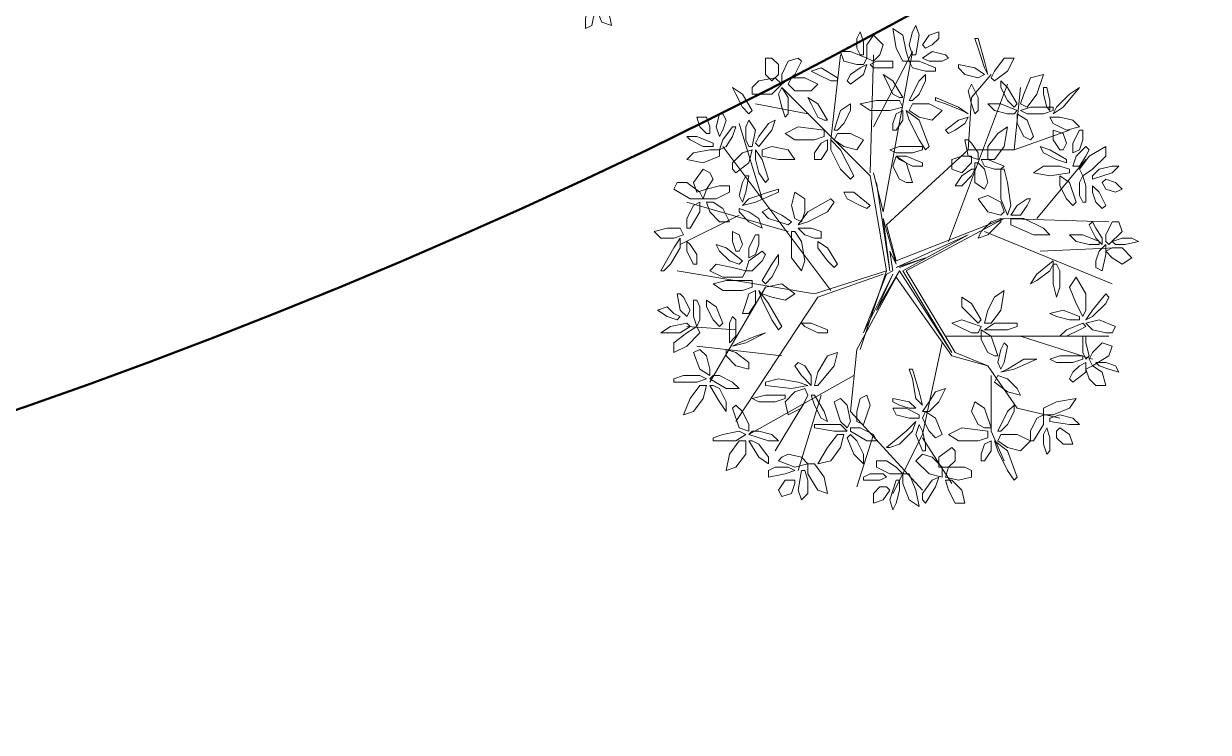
# Model space of a CAD drawing. Header units: millimetres. Extents: x 2424 to 2568, y 1542 to 1762.
# Drawn here: x 2518.33 to 2528.55, y 1622.79 to 1628.91 of the extents above; entities that cross this region are included whole.
import ezdxf

# ---------------------------------------------------------------- set-up
doc = ezdxf.new("R2010")
doc.units = ezdxf.units.MM
doc.layers.add('PDF_0', color=7, linetype='Continuous')

msp = doc.modelspace()

# ---------------------------------------------------------------- linework, layer by layer
at = {"layer": 'PDF_0', "lineweight": 9}
for points in [[(2523.259, 1629.177), (2523.316, 1629.148), (2523.372, 1629.035), (2523.4, 1628.894), (2523.316, 1628.922), (2523.259, 1629.064)], [(2523.259, 1629.035), (2523.231, 1628.894), (2523.174, 1628.866), (2523.174, 1628.951), (2523.203, 1629.092), (2523.231, 1629.092)], [(2525.97, 1628.584), (2525.914, 1628.584), (2525.857, 1628.697), (2525.829, 1628.866), (2525.914, 1628.809), (2525.942, 1628.668)], [(2525.97, 1628.725), (2525.998, 1628.838), (2526.027, 1628.894), (2526.055, 1628.809), (2526.027, 1628.64), (2525.998, 1628.64)], [(2525.547, 1628.64), (2525.575, 1628.64), (2525.575, 1628.753), (2525.547, 1628.838), (2525.518, 1628.781), (2525.518, 1628.697)], [(2525.66, 1628.584), (2525.603, 1628.612), (2525.603, 1628.725), (2525.66, 1628.809), (2525.744, 1628.725), (2525.716, 1628.64)], [(2526.111, 1628.697), (2526.083, 1628.725), (2526.14, 1628.809), (2526.224, 1628.838), (2526.224, 1628.781), (2526.168, 1628.725)], [(2526.563, 1628.697), (2526.62, 1628.527), (2526.648, 1628.471), (2526.62, 1628.584), (2526.563, 1628.781), (2526.535, 1628.781)], [(2525.518, 1628.555), (2525.405, 1628.584), (2525.377, 1628.668), (2525.462, 1628.668), (2525.603, 1628.612), (2525.575, 1628.555)], [(2526.253, 1628.584), (2526.14, 1628.584), (2526.083, 1628.612), (2526.168, 1628.668), (2526.281, 1628.64), (2526.309, 1628.612)], [(2524.841, 1628.555), (2524.841, 1628.471), (2524.784, 1628.414), (2524.728, 1628.471), (2524.728, 1628.612), (2524.784, 1628.612)], [(2525.01, 1628.612), (2525.038, 1628.584), (2524.982, 1628.471), (2524.869, 1628.386), (2524.869, 1628.471), (2524.925, 1628.584)], [(2525.462, 1628.471), (2525.547, 1628.527), (2525.603, 1628.555), (2525.575, 1628.471), (2525.462, 1628.386), (2525.434, 1628.414)], [(2525.773, 1628.527), (2525.66, 1628.527), (2525.631, 1628.555), (2525.688, 1628.584), (2525.829, 1628.584), (2525.829, 1628.527)], [(2526.111, 1628.499), (2525.998, 1628.527), (2525.97, 1628.584), (2526.055, 1628.584), (2526.196, 1628.527), (2526.196, 1628.499)], [(2526.45, 1628.471), (2526.563, 1628.442), (2526.62, 1628.471), (2526.535, 1628.527), (2526.394, 1628.555), (2526.394, 1628.527)], [(2526.676, 1628.442), (2526.704, 1628.414), (2526.817, 1628.499), (2526.874, 1628.612), (2526.789, 1628.612), (2526.704, 1628.499)], [(2524.671, 1628.414), (2524.812, 1628.442), (2524.869, 1628.386), (2524.784, 1628.301), (2524.615, 1628.301), (2524.615, 1628.358)], [(2524.925, 1628.386), (2524.954, 1628.442), (2525.067, 1628.442), (2525.179, 1628.386), (2525.123, 1628.329), (2524.982, 1628.329)], [(2525.292, 1628.414), (2525.179, 1628.471), (2525.123, 1628.499), (2525.208, 1628.527), (2525.349, 1628.442), (2525.349, 1628.414)], [(2525.829, 1628.301), (2525.773, 1628.414), (2525.744, 1628.471), (2525.829, 1628.414), (2525.914, 1628.273), (2525.885, 1628.273)], [(2526.055, 1628.301), (2526.111, 1628.414), (2526.111, 1628.471), (2526.055, 1628.414), (2525.97, 1628.245), (2525.998, 1628.245)], [(2526.93, 1628.216), (2526.987, 1628.188), (2527.072, 1628.301), (2527.128, 1628.471), (2527.015, 1628.442), (2526.959, 1628.301)], [(2524.53, 1628.188), (2524.473, 1628.301), (2524.445, 1628.358), (2524.53, 1628.301), (2524.615, 1628.16), (2524.586, 1628.132)], [(2524.869, 1628.188), (2524.841, 1628.301), (2524.869, 1628.358), (2524.925, 1628.273), (2524.925, 1628.132), (2524.897, 1628.103)], [(2526.535, 1628.132), (2526.563, 1628.16), (2526.563, 1628.273), (2526.507, 1628.386), (2526.479, 1628.329), (2526.507, 1628.216)], [(2526.817, 1628.245), (2526.761, 1628.358), (2526.761, 1628.414), (2526.817, 1628.358), (2526.902, 1628.216), (2526.874, 1628.188)], [(2527.128, 1628.301), (2527.156, 1628.188), (2527.184, 1628.16), (2527.184, 1628.245), (2527.156, 1628.358), (2527.128, 1628.358)], [(2527.354, 1628.301), (2527.439, 1628.358), (2527.297, 1628.188), (2527.213, 1628.132), (2527.241, 1628.188)], [(2525.179, 1628.103), (2525.123, 1628.216), (2525.095, 1628.273), (2525.179, 1628.216), (2525.264, 1628.075), (2525.236, 1628.075)], [(2525.801, 1628.16), (2525.631, 1628.16), (2525.547, 1628.216), (2525.688, 1628.245), (2525.885, 1628.245), (2525.914, 1628.188)], [(2526.281, 1628.216), (2526.422, 1628.16), (2526.479, 1628.132), (2526.394, 1628.188), (2526.196, 1628.273), (2526.196, 1628.245)], [(2524.389, 1628.075), (2524.361, 1627.991), (2524.332, 1627.934), (2524.304, 1628.019), (2524.332, 1628.132), (2524.361, 1628.132)], [(2525.405, 1628.047), (2525.462, 1628.16), (2525.462, 1628.216), (2525.377, 1628.16), (2525.321, 1627.991), (2525.349, 1627.991)], [(2525.829, 1627.991), (2525.857, 1627.991), (2525.914, 1628.075), (2525.914, 1628.16), (2525.857, 1628.132), (2525.829, 1628.047)], [(2526.055, 1627.906), (2525.97, 1628.075), (2525.942, 1628.16), (2526.055, 1628.075), (2526.14, 1627.849), (2526.111, 1627.821)], [(2525.97, 1628.16), (2525.998, 1628.216), (2526.14, 1628.216), (2526.253, 1628.16), (2526.168, 1628.075), (2526.055, 1628.103)], [(2526.817, 1628.132), (2526.704, 1628.16), (2526.648, 1628.216), (2526.761, 1628.216), (2526.902, 1628.16), (2526.874, 1628.132)], [(2526.959, 1627.934), (2526.902, 1628.047), (2526.902, 1628.132), (2526.987, 1628.075), (2527.043, 1627.934), (2527.015, 1627.906)], [(2527.128, 1628.132), (2526.987, 1628.132), (2526.93, 1628.16), (2527.015, 1628.188), (2527.213, 1628.188), (2527.213, 1628.16)], [(2524.248, 1627.962), (2524.219, 1627.962), (2524.163, 1628.019), (2524.135, 1628.103), (2524.219, 1628.103), (2524.248, 1628.019)], [(2524.558, 1627.906), (2524.558, 1628.019), (2524.586, 1628.075), (2524.643, 1627.991), (2524.615, 1627.849), (2524.586, 1627.849)], [(2524.671, 1627.934), (2524.756, 1628.047), (2524.812, 1628.075), (2524.784, 1627.991), (2524.671, 1627.849), (2524.643, 1627.878)], [(2526.366, 1627.991), (2526.45, 1628.047), (2526.479, 1628.103), (2526.394, 1628.075), (2526.281, 1627.991), (2526.309, 1627.962)], [(2527.184, 1628.103), (2527.213, 1628.047), (2527.326, 1627.991), (2527.439, 1628.019), (2527.382, 1628.075), (2527.269, 1628.103)], [(2524.191, 1627.849), (2524.078, 1627.906), (2524.05, 1627.934), (2524.135, 1627.934), (2524.276, 1627.878), (2524.276, 1627.849)], [(2524.445, 1627.934), (2524.389, 1627.849), (2524.332, 1627.821), (2524.361, 1627.906), (2524.445, 1628.019), (2524.473, 1628.019)], [(2525.151, 1627.906), (2524.982, 1627.906), (2524.897, 1627.962), (2525.01, 1628.019), (2525.236, 1627.991), (2525.236, 1627.934)], [(2525.321, 1627.906), (2525.349, 1627.962), (2525.462, 1627.962), (2525.575, 1627.906), (2525.518, 1627.821), (2525.405, 1627.849)], [(2526.648, 1627.736), (2526.704, 1627.736), (2526.789, 1627.849), (2526.817, 1628.019), (2526.733, 1627.962), (2526.648, 1627.849)], [(2527.297, 1627.821), (2527.269, 1627.821), (2527.213, 1627.906), (2527.213, 1627.991), (2527.297, 1627.962), (2527.326, 1627.878)], [(2527.467, 1627.906), (2527.439, 1627.821), (2527.382, 1627.793), (2527.382, 1627.878), (2527.439, 1627.991), (2527.467, 1627.991)], [(2524.332, 1627.821), (2524.332, 1627.765), (2524.191, 1627.708), (2524.05, 1627.736), (2524.106, 1627.793), (2524.248, 1627.821)], [(2524.445, 1627.708), (2524.53, 1627.793), (2524.615, 1627.821), (2524.586, 1627.708), (2524.473, 1627.623), (2524.445, 1627.652)], [(2524.671, 1627.623), (2524.643, 1627.736), (2524.643, 1627.821), (2524.699, 1627.736), (2524.756, 1627.567), (2524.728, 1627.539)], [(2524.699, 1627.821), (2524.699, 1627.765), (2524.841, 1627.736), (2524.982, 1627.736), (2524.925, 1627.821), (2524.784, 1627.849)], [(2525.151, 1627.736), (2525.208, 1627.736), (2525.264, 1627.821), (2525.264, 1627.906), (2525.208, 1627.878), (2525.151, 1627.793)], [(2525.377, 1627.652), (2525.292, 1627.821), (2525.292, 1627.906), (2525.377, 1627.821), (2525.49, 1627.595), (2525.462, 1627.567)], [(2525.998, 1627.793), (2525.857, 1627.793), (2525.801, 1627.821), (2525.885, 1627.849), (2526.083, 1627.849), (2526.083, 1627.821)], [(2526.507, 1627.878), (2526.563, 1627.793), (2526.563, 1627.736), (2526.479, 1627.765), (2526.45, 1627.906), (2526.479, 1627.906)], [(2527.241, 1627.736), (2527.128, 1627.793), (2527.1, 1627.849), (2527.184, 1627.821), (2527.326, 1627.736), (2527.326, 1627.708)], [(2527.495, 1627.765), (2527.439, 1627.68), (2527.382, 1627.68), (2527.41, 1627.765), (2527.495, 1627.849), (2527.523, 1627.821)], [(2527.467, 1627.595), (2527.439, 1627.652), (2527.523, 1627.765), (2527.665, 1627.849), (2527.665, 1627.765), (2527.552, 1627.652)], [(2525.885, 1627.567), (2525.829, 1627.68), (2525.857, 1627.765), (2525.942, 1627.708), (2525.998, 1627.539), (2525.942, 1627.539)], [(2525.998, 1627.68), (2525.885, 1627.736), (2525.857, 1627.765), (2525.942, 1627.765), (2526.083, 1627.708), (2526.083, 1627.68)], [(2526.507, 1627.765), (2526.507, 1627.708), (2526.422, 1627.623), (2526.337, 1627.652), (2526.337, 1627.736), (2526.422, 1627.765)], [(2526.704, 1627.652), (2526.62, 1627.68), (2526.591, 1627.736), (2526.648, 1627.736), (2526.789, 1627.68), (2526.761, 1627.652)], [(2524.276, 1627.567), (2524.219, 1627.482), (2524.135, 1627.454), (2524.106, 1627.539), (2524.191, 1627.652), (2524.248, 1627.623)], [(2526.535, 1627.652), (2526.507, 1627.652), (2526.422, 1627.595), (2526.366, 1627.51), (2526.422, 1627.51), (2526.507, 1627.595)], [(2526.62, 1627.652), (2526.648, 1627.539), (2526.62, 1627.482), (2526.535, 1627.539), (2526.535, 1627.708), (2526.563, 1627.708)], [(2526.817, 1627.539), (2526.846, 1627.341), (2526.817, 1627.256), (2526.761, 1627.398), (2526.761, 1627.652), (2526.789, 1627.652)], [(2527.354, 1627.652), (2527.354, 1627.623), (2527.184, 1627.595), (2527.043, 1627.623), (2527.128, 1627.68), (2527.269, 1627.68)], [(2527.608, 1627.652), (2527.721, 1627.68), (2527.778, 1627.68), (2527.721, 1627.623), (2527.552, 1627.567), (2527.552, 1627.595)], [(2524.05, 1627.539), (2524.163, 1627.454), (2524.191, 1627.398), (2524.078, 1627.398), (2523.937, 1627.482), (2523.965, 1627.539)], [(2524.417, 1627.51), (2524.417, 1627.454), (2524.304, 1627.398), (2524.191, 1627.398), (2524.219, 1627.482), (2524.332, 1627.51)], [(2524.53, 1627.539), (2524.502, 1627.426), (2524.53, 1627.369), (2524.558, 1627.454), (2524.586, 1627.595), (2524.558, 1627.595)], [(2527.326, 1627.398), (2527.269, 1627.51), (2527.269, 1627.595), (2527.354, 1627.539), (2527.41, 1627.369), (2527.382, 1627.341)], [(2527.439, 1627.426), (2527.439, 1627.539), (2527.467, 1627.595), (2527.495, 1627.51), (2527.495, 1627.369), (2527.467, 1627.369)], [(2527.58, 1627.369), (2527.552, 1627.454), (2527.552, 1627.51), (2527.608, 1627.454), (2527.665, 1627.341), (2527.636, 1627.313)], [(2527.636, 1627.539), (2527.665, 1627.567), (2527.749, 1627.539), (2527.806, 1627.482), (2527.749, 1627.454), (2527.665, 1627.482)], [(2524.756, 1627.454), (2524.586, 1627.398), (2524.53, 1627.341), (2524.643, 1627.369), (2524.841, 1627.454), (2524.841, 1627.482)], [(2525.038, 1627.2), (2524.982, 1627.228), (2524.954, 1627.341), (2524.982, 1627.454), (2525.067, 1627.398), (2525.067, 1627.285)], [(2525.547, 1627.341), (2525.434, 1627.398), (2525.405, 1627.454), (2525.49, 1627.454), (2525.631, 1627.341), (2525.603, 1627.313)], [(2526.789, 1627.285), (2526.761, 1627.256), (2526.648, 1627.285), (2526.563, 1627.398), (2526.648, 1627.426), (2526.761, 1627.369)], [(2524.05, 1627.228), (2524.106, 1627.341), (2524.163, 1627.369), (2524.163, 1627.285), (2524.078, 1627.143), (2524.05, 1627.143)], [(2524.219, 1627.369), (2524.276, 1627.369), (2524.361, 1627.313), (2524.417, 1627.2), (2524.332, 1627.2), (2524.248, 1627.285)], [(2524.502, 1627.313), (2524.502, 1627.285), (2524.586, 1627.2), (2524.699, 1627.143), (2524.671, 1627.228), (2524.586, 1627.285)], [(2524.869, 1627.256), (2524.756, 1627.313), (2524.699, 1627.285), (2524.756, 1627.228), (2524.925, 1627.172), (2524.954, 1627.2)], [(2525.264, 1627.285), (2525.095, 1627.2), (2525.01, 1627.172), (2525.095, 1627.285), (2525.292, 1627.398), (2525.321, 1627.369)], [(2527.015, 1627.398), (2526.987, 1627.398), (2526.902, 1627.341), (2526.846, 1627.256), (2526.93, 1627.256), (2526.987, 1627.341)], [(2526.676, 1627.2), (2526.591, 1627.115), (2526.563, 1627.059), (2526.648, 1627.087), (2526.761, 1627.2), (2526.761, 1627.228)], [(2526.959, 1627.228), (2527.128, 1627.143), (2527.184, 1627.087), (2527.043, 1627.087), (2526.846, 1627.172), (2526.846, 1627.228)], [(2524.022, 1627.087), (2523.993, 1627.143), (2523.88, 1627.143), (2523.767, 1627.115), (2523.824, 1627.059), (2523.937, 1627.059)], [(2524.502, 1626.946), (2524.473, 1626.946), (2524.445, 1627.03), (2524.445, 1627.115), (2524.502, 1627.087), (2524.53, 1627.002)], [(2525.038, 1627.03), (2525.067, 1626.861), (2525.038, 1626.776), (2524.954, 1626.889), (2524.954, 1627.115), (2524.982, 1627.115)], [(2525.208, 1627.059), (2525.208, 1627.115), (2525.123, 1627.143), (2525.01, 1627.143), (2525.067, 1627.087), (2525.151, 1627.059)], [(2527.58, 1627.143), (2527.636, 1627.059), (2527.636, 1627.002), (2527.58, 1627.059), (2527.523, 1627.172), (2527.552, 1627.2)], [(2527.665, 1627.087), (2527.721, 1627.2), (2527.778, 1627.2), (2527.806, 1627.115), (2527.693, 1627.002), (2527.665, 1627.03)], [(2523.909, 1626.833), (2523.993, 1626.974), (2523.993, 1627.059), (2523.937, 1626.974), (2523.824, 1626.776), (2523.852, 1626.776)], [(2524.135, 1626.917), (2524.078, 1627.002), (2524.05, 1627.03), (2524.05, 1626.946), (2524.106, 1626.833), (2524.135, 1626.833)], [(2524.417, 1626.861), (2524.332, 1626.946), (2524.304, 1627.002), (2524.389, 1626.974), (2524.53, 1626.861), (2524.502, 1626.833)], [(2524.671, 1627.002), (2524.643, 1626.917), (2524.586, 1626.889), (2524.586, 1626.974), (2524.643, 1627.087), (2524.671, 1627.087)], [(2525.264, 1626.861), (2525.179, 1626.974), (2525.179, 1627.03), (2525.264, 1626.974), (2525.349, 1626.833), (2525.321, 1626.804)], [(2527.523, 1627.002), (2527.41, 1627.03), (2527.354, 1627.087), (2527.467, 1627.087), (2527.608, 1627.03), (2527.608, 1627.002)], [(2527.58, 1626.861), (2527.608, 1626.946), (2527.665, 1627.002), (2527.665, 1626.917), (2527.636, 1626.776), (2527.58, 1626.804)], [(2527.721, 1627.03), (2527.749, 1627.002), (2527.834, 1627.002), (2527.947, 1627.03), (2527.89, 1627.059), (2527.806, 1627.059)], [(2524.699, 1626.861), (2524.615, 1626.776), (2524.558, 1626.776), (2524.586, 1626.861), (2524.699, 1626.946), (2524.728, 1626.917)], [(2524.784, 1626.72), (2524.841, 1626.833), (2524.841, 1626.917), (2524.784, 1626.833), (2524.699, 1626.692), (2524.728, 1626.663)], [(2527.665, 1626.946), (2527.721, 1626.974), (2527.806, 1626.974), (2527.89, 1626.889), (2527.806, 1626.833), (2527.721, 1626.889)], [(2524.558, 1626.776), (2524.53, 1626.72), (2524.361, 1626.72), (2524.248, 1626.776), (2524.304, 1626.833), (2524.445, 1626.804)], [(2527.184, 1626.776), (2527.072, 1626.692), (2527.015, 1626.663), (2527.072, 1626.748), (2527.213, 1626.861), (2527.213, 1626.833)], [(2527.269, 1626.776), (2527.269, 1626.635), (2527.241, 1626.55), (2527.213, 1626.663), (2527.213, 1626.833), (2527.241, 1626.833)], [(2524.53, 1626.607), (2524.361, 1626.607), (2524.276, 1626.663), (2524.389, 1626.692), (2524.615, 1626.692), (2524.615, 1626.635)], [(2527.467, 1626.381), (2527.495, 1626.437), (2527.495, 1626.579), (2527.41, 1626.72), (2527.354, 1626.635), (2527.41, 1626.494)], [(2524.53, 1626.409), (2524.586, 1626.409), (2524.643, 1626.494), (2524.643, 1626.607), (2524.586, 1626.579), (2524.558, 1626.494)], [(2524.784, 1626.353), (2524.699, 1626.522), (2524.671, 1626.607), (2524.756, 1626.494), (2524.869, 1626.296), (2524.841, 1626.268)], [(2524.699, 1626.579), (2524.728, 1626.635), (2524.869, 1626.663), (2524.982, 1626.579), (2524.897, 1626.522), (2524.784, 1626.55)], [(2526.62, 1626.324), (2526.676, 1626.324), (2526.761, 1626.437), (2526.789, 1626.607), (2526.704, 1626.55), (2526.648, 1626.437)], [(2524.022, 1626.55), (2524.078, 1626.437), (2524.05, 1626.381), (2523.993, 1626.437), (2523.965, 1626.579), (2523.993, 1626.579)], [(2524.163, 1626.466), (2524.163, 1626.353), (2524.135, 1626.296), (2524.106, 1626.381), (2524.106, 1626.522), (2524.135, 1626.522)], [(2524.276, 1626.353), (2524.219, 1626.466), (2524.219, 1626.522), (2524.304, 1626.466), (2524.361, 1626.324), (2524.332, 1626.296)], [(2526.507, 1626.381), (2526.422, 1626.466), (2526.422, 1626.55), (2526.507, 1626.494), (2526.591, 1626.353), (2526.563, 1626.324)], [(2527.665, 1626.494), (2527.552, 1626.381), (2527.495, 1626.353), (2527.552, 1626.437), (2527.665, 1626.579), (2527.693, 1626.55)], [(2523.993, 1626.381), (2523.965, 1626.353), (2523.88, 1626.381), (2523.796, 1626.437), (2523.88, 1626.466), (2523.937, 1626.409)], [(2527.354, 1626.353), (2527.241, 1626.381), (2527.184, 1626.409), (2527.297, 1626.437), (2527.439, 1626.381), (2527.439, 1626.353)], [(2523.993, 1626.24), (2523.88, 1626.24), (2523.824, 1626.24), (2523.909, 1626.296), (2524.05, 1626.324), (2524.078, 1626.296)], [(2524.135, 1626.296), (2524.163, 1626.24), (2524.05, 1626.127), (2523.937, 1626.07), (2523.937, 1626.155), (2524.05, 1626.24)], [(2524.417, 1626.324), (2524.417, 1626.211), (2524.417, 1626.155), (2524.473, 1626.211), (2524.473, 1626.353), (2524.445, 1626.381)], [(2525.179, 1626.24), (2525.067, 1626.296), (2525.038, 1626.324), (2525.123, 1626.324), (2525.264, 1626.268), (2525.264, 1626.24)], [(2526.507, 1626.24), (2526.394, 1626.296), (2526.337, 1626.324), (2526.422, 1626.353), (2526.591, 1626.296), (2526.563, 1626.24)], [(2526.817, 1626.268), (2526.676, 1626.268), (2526.62, 1626.268), (2526.704, 1626.324), (2526.902, 1626.324), (2526.902, 1626.296)], [(2527.439, 1626.268), (2527.326, 1626.211), (2527.269, 1626.211), (2527.326, 1626.268), (2527.467, 1626.324), (2527.495, 1626.296)], [(2527.665, 1626.24), (2527.552, 1626.268), (2527.495, 1626.324), (2527.608, 1626.353), (2527.749, 1626.296), (2527.721, 1626.24)], [(2524.643, 1626.211), (2524.728, 1626.24), (2524.558, 1626.155), (2524.445, 1626.127), (2524.502, 1626.155)], [(2526.648, 1626.07), (2526.591, 1626.183), (2526.591, 1626.268), (2526.676, 1626.211), (2526.733, 1626.042), (2526.704, 1626.042)], [(2527.495, 1626.155), (2527.523, 1626.042), (2527.495, 1626.014), (2527.467, 1626.07), (2527.467, 1626.211), (2527.495, 1626.211)], [(2524.219, 1626.042), (2524.248, 1625.929), (2524.248, 1625.873), (2524.163, 1625.929), (2524.106, 1626.07), (2524.163, 1626.098)], [(2524.389, 1626.098), (2524.389, 1626.042), (2524.473, 1625.957), (2524.586, 1625.929), (2524.586, 1625.986), (2524.473, 1626.07)], [(2526.761, 1626.098), (2526.733, 1625.986), (2526.761, 1625.929), (2526.789, 1625.986), (2526.817, 1626.127), (2526.789, 1626.155)], [(2527.552, 1626.07), (2527.636, 1626.155), (2527.721, 1626.127), (2527.693, 1626.042), (2527.552, 1625.957), (2527.523, 1626.014)], [(2525.01, 1625.986), (2524.982, 1625.957), (2525.038, 1625.873), (2525.123, 1625.788), (2525.123, 1625.873), (2525.067, 1625.957)], [(2525.179, 1625.901), (2525.264, 1626.042), (2525.349, 1626.07), (2525.321, 1625.957), (2525.179, 1625.788), (2525.151, 1625.788)], [(2526.959, 1626.014), (2527.072, 1626.014), (2526.874, 1625.929), (2526.761, 1625.901), (2526.817, 1625.929)], [(2527.382, 1625.986), (2527.241, 1625.986), (2527.184, 1626.014), (2527.269, 1626.042), (2527.467, 1626.042), (2527.467, 1626.014)], [(2527.382, 1625.901), (2527.439, 1625.957), (2527.495, 1625.986), (2527.495, 1625.901), (2527.382, 1625.816), (2527.354, 1625.844)], [(2527.58, 1625.986), (2527.608, 1625.957), (2527.693, 1625.929), (2527.778, 1625.901), (2527.749, 1625.957), (2527.665, 1625.986)], [(2525.998, 1625.844), (2526.027, 1625.675), (2526.083, 1625.618), (2526.055, 1625.731), (2525.998, 1625.929), (2525.97, 1625.929)], [(2527.495, 1625.929), (2527.552, 1625.957), (2527.636, 1625.901), (2527.665, 1625.788), (2527.58, 1625.788), (2527.523, 1625.844)], [(2524.022, 1625.873), (2524.163, 1625.873), (2524.219, 1625.844), (2524.135, 1625.816), (2523.937, 1625.816), (2523.937, 1625.844)], [(2524.219, 1625.788), (2524.163, 1625.788), (2524.078, 1625.675), (2524.022, 1625.534), (2524.106, 1625.562), (2524.191, 1625.675)], [(2524.332, 1625.873), (2524.445, 1625.816), (2524.502, 1625.76), (2524.389, 1625.76), (2524.248, 1625.844), (2524.276, 1625.873)], [(2524.332, 1625.76), (2524.389, 1625.647), (2524.389, 1625.562), (2524.332, 1625.647), (2524.248, 1625.788), (2524.276, 1625.788)], [(2524.841, 1625.844), (2525.01, 1625.816), (2525.095, 1625.788), (2524.954, 1625.76), (2524.728, 1625.788), (2524.728, 1625.816)], [(2526.733, 1625.873), (2526.704, 1625.816), (2526.817, 1625.731), (2526.93, 1625.703), (2526.902, 1625.76), (2526.817, 1625.844)], [(2524.812, 1625.647), (2524.671, 1625.647), (2524.615, 1625.675), (2524.728, 1625.703), (2524.897, 1625.703), (2524.897, 1625.675)], [(2525.067, 1625.76), (2525.095, 1625.703), (2525.038, 1625.59), (2524.925, 1625.534), (2524.897, 1625.647), (2524.982, 1625.731)], [(2525.151, 1625.618), (2525.208, 1625.505), (2525.264, 1625.477), (2525.236, 1625.562), (2525.151, 1625.703), (2525.123, 1625.703)], [(2525.434, 1625.618), (2525.462, 1625.477), (2525.434, 1625.421), (2525.377, 1625.477), (2525.321, 1625.647), (2525.377, 1625.675)], [(2525.518, 1625.562), (2525.547, 1625.675), (2525.603, 1625.703), (2525.631, 1625.618), (2525.575, 1625.449), (2525.518, 1625.477)], [(2525.885, 1625.618), (2525.97, 1625.59), (2526.027, 1625.59), (2525.97, 1625.647), (2525.829, 1625.675), (2525.829, 1625.647)], [(2526.083, 1625.562), (2526.14, 1625.562), (2526.224, 1625.647), (2526.281, 1625.76), (2526.196, 1625.731), (2526.14, 1625.647)], [(2527.128, 1625.534), (2527.128, 1625.59), (2527.241, 1625.647), (2527.41, 1625.675), (2527.354, 1625.59), (2527.213, 1625.534)], [(2524.53, 1625.562), (2524.586, 1625.449), (2524.586, 1625.392), (2524.502, 1625.421), (2524.445, 1625.59), (2524.473, 1625.618)], [(2526.055, 1625.505), (2526.055, 1625.534), (2525.942, 1625.59), (2525.829, 1625.59), (2525.857, 1625.534), (2525.97, 1625.505)], [(2526.563, 1625.449), (2526.507, 1625.562), (2526.535, 1625.647), (2526.62, 1625.59), (2526.676, 1625.421), (2526.62, 1625.421)], [(2526.817, 1625.449), (2526.874, 1625.562), (2526.874, 1625.618), (2526.817, 1625.562), (2526.733, 1625.392), (2526.761, 1625.392)], [(2525.885, 1625.28), (2525.998, 1625.392), (2526.027, 1625.477), (2525.942, 1625.392), (2525.773, 1625.251), (2525.801, 1625.251)], [(2526.14, 1625.392), (2526.083, 1625.505), (2526.111, 1625.562), (2526.196, 1625.505), (2526.253, 1625.364), (2526.196, 1625.336)], [(2527.015, 1625.392), (2527.072, 1625.505), (2527.128, 1625.534), (2527.128, 1625.449), (2527.043, 1625.308), (2527.015, 1625.308)], [(2527.269, 1625.534), (2527.382, 1625.505), (2527.439, 1625.449), (2527.354, 1625.449), (2527.184, 1625.477), (2527.184, 1625.505)], [(2524.361, 1625.364), (2524.502, 1625.392), (2524.558, 1625.364), (2524.473, 1625.308), (2524.276, 1625.308), (2524.276, 1625.336)], [(2524.671, 1625.392), (2524.784, 1625.364), (2524.841, 1625.308), (2524.756, 1625.308), (2524.586, 1625.364), (2524.615, 1625.392)], [(2525.236, 1625.449), (2525.377, 1625.449), (2525.434, 1625.392), (2525.321, 1625.392), (2525.151, 1625.421), (2525.151, 1625.449)], [(2525.405, 1625.364), (2525.349, 1625.364), (2525.264, 1625.251), (2525.179, 1625.11), (2525.292, 1625.138), (2525.377, 1625.251)], [(2525.518, 1625.308), (2525.575, 1625.195), (2525.575, 1625.11), (2525.49, 1625.195), (2525.434, 1625.336), (2525.462, 1625.364)], [(2525.547, 1625.421), (2525.66, 1625.364), (2525.688, 1625.308), (2525.603, 1625.308), (2525.462, 1625.392), (2525.462, 1625.421)], [(2526.111, 1625.28), (2526.083, 1625.392), (2526.055, 1625.449), (2526.027, 1625.364), (2526.083, 1625.223), (2526.111, 1625.223)], [(2526.563, 1625.308), (2526.394, 1625.308), (2526.309, 1625.364), (2526.422, 1625.421), (2526.648, 1625.392), (2526.648, 1625.336)], [(2526.733, 1625.308), (2526.761, 1625.364), (2526.902, 1625.364), (2527.015, 1625.308), (2526.93, 1625.223), (2526.817, 1625.251)], [(2527.128, 1625.28), (2527.128, 1625.364), (2527.156, 1625.421), (2527.184, 1625.336), (2527.184, 1625.223), (2527.156, 1625.195)], [(2527.241, 1625.392), (2527.269, 1625.421), (2527.354, 1625.364), (2527.382, 1625.28), (2527.297, 1625.28), (2527.241, 1625.336)], [(2524.558, 1625.308), (2524.502, 1625.308), (2524.417, 1625.195), (2524.389, 1625.054), (2524.473, 1625.082), (2524.558, 1625.195)], [(2524.671, 1625.28), (2524.756, 1625.167), (2524.756, 1625.11), (2524.671, 1625.167), (2524.586, 1625.308), (2524.615, 1625.308)], [(2526.591, 1625.138), (2526.62, 1625.138), (2526.676, 1625.223), (2526.676, 1625.308), (2526.62, 1625.28), (2526.591, 1625.195)], [(2526.817, 1625.054), (2526.733, 1625.223), (2526.704, 1625.308), (2526.817, 1625.223), (2526.902, 1624.997), (2526.874, 1624.969)], [(2524.925, 1625.195), (2525.038, 1625.167), (2525.095, 1625.11), (2524.982, 1625.082), (2524.841, 1625.138), (2524.869, 1625.167)], [(2526.168, 1625.167), (2526.253, 1625.082), (2526.253, 1624.997), (2526.14, 1625.025), (2526.027, 1625.138), (2526.083, 1625.195)], [(2526.366, 1625.138), (2526.309, 1625.082), (2526.224, 1625.082), (2526.224, 1625.167), (2526.337, 1625.251), (2526.366, 1625.223)], [(2524.812, 1625.082), (2524.925, 1625.082), (2524.982, 1625.054), (2524.897, 1625.025), (2524.756, 1624.997), (2524.756, 1625.054)], [(2525.095, 1625.11), (2525.151, 1625.11), (2525.236, 1624.997), (2525.264, 1624.856), (2525.179, 1624.884), (2525.095, 1625.025)], [(2525.773, 1625.138), (2525.857, 1625.082), (2525.914, 1625.025), (2525.801, 1625.025), (2525.688, 1625.082), (2525.688, 1625.138)], [(2526.507, 1625.054), (2526.507, 1624.997), (2526.394, 1624.969), (2526.281, 1624.997), (2526.309, 1625.082), (2526.45, 1625.082)], [(2524.982, 1624.969), (2524.982, 1624.941), (2524.954, 1624.856), (2524.869, 1624.828), (2524.841, 1624.884), (2524.897, 1624.969)], [(2525.095, 1624.969), (2525.095, 1624.856), (2525.038, 1624.799), (2525.01, 1624.884), (2525.038, 1625.054), (2525.067, 1625.054)], [(2525.631, 1625.025), (2525.744, 1625.025), (2525.773, 1624.997), (2525.716, 1624.969), (2525.575, 1624.969), (2525.575, 1624.997)], [(2525.885, 1624.884), (2525.857, 1624.771), (2525.829, 1624.715), (2525.801, 1624.799), (2525.857, 1624.969), (2525.885, 1624.969)], [(2525.914, 1625.025), (2525.97, 1625.025), (2526.027, 1624.884), (2526.055, 1624.743), (2525.97, 1624.799), (2525.914, 1624.941)], [(2526.083, 1624.856), (2526.168, 1624.969), (2526.224, 1624.997), (2526.196, 1624.912), (2526.111, 1624.771), (2526.083, 1624.799)], [(2526.281, 1624.969), (2526.337, 1624.969), (2526.422, 1624.884), (2526.45, 1624.771), (2526.366, 1624.771), (2526.309, 1624.884)], [(2525.773, 1624.912), (2525.801, 1624.884), (2525.744, 1624.799), (2525.66, 1624.771), (2525.66, 1624.856), (2525.716, 1624.912)]]:
    msp.add_lwpolyline(points, close=True, dxfattribs=at)
for points in [[(2525.292, 1627.906), (2525.377, 1628.64)], [(2525.631, 1627.623), (2525.66, 1628.64)], [(2525.66, 1628.019), (2525.998, 1628.668), (2525.744, 1627.285), (2525.66, 1627.623)], [(2526.93, 1628.358), (2526.874, 1627.821), (2526.479, 1627.821), (2526.507, 1628.273), (2526.676, 1628.471)], [(2525.773, 1626.776), (2525.631, 1627.595), (2524.869, 1628.358)], [(2526.309, 1627.03), (2526.817, 1628.386)], [(2525.095, 1628.132), (2524.643, 1628.216)], [(2524.699, 1627.398), (2524.502, 1628.047)], [(2526.874, 1627.821), (2527.354, 1627.991)], [(2525.292, 1626.607), (2524.361, 1627.849)], [(2526.479, 1627.821), (2525.773, 1627.172), (2525.857, 1626.861), (2526.789, 1627.228), (2525.942, 1626.776), (2526.366, 1626.07), (2526.648, 1625.957)], [(2527.072, 1627.228), (2527.495, 1627.736)], [(2525.688, 1627.539), (2525.801, 1626.776), (2525.744, 1627.228), (2525.857, 1626.833), (2525.801, 1626.946), (2525.829, 1626.776), (2525.773, 1626.748), (2525.575, 1626.24), (2525.829, 1626.748), (2525.688, 1626.437), (2525.885, 1626.776), (2526.337, 1626.07), (2525.914, 1626.776), (2526.479, 1627.087), (2525.857, 1626.804), (2526.111, 1626.889), (2525.885, 1626.804)], [(2524.925, 1627.115), (2524.05, 1627.369)], [(2524.502, 1627.256), (2523.993, 1627.002)], [(2526.761, 1627.228), (2527.693, 1627.2)], [(2526.62, 1627.115), (2527.721, 1626.663)], [(2527.1, 1626.946), (2527.749, 1626.974)], [(2525.547, 1626.098), (2525.773, 1626.776), (2525.151, 1626.579), (2523.965, 1626.776)], [(2525.744, 1626.748), (2525.179, 1626.55), (2524.473, 1625.477)], [(2527.269, 1625.505), (2526.902, 1625.59), (2526.648, 1625.957), (2526.337, 1626.042), (2525.857, 1626.72), (2525.518, 1626.098), (2525.462, 1625.562), (2526.083, 1624.884)], [(2524.728, 1626.635), (2524.248, 1625.816)], [(2524.473, 1626.268), (2524.05, 1626.296)], [(2526.281, 1626.211), (2527.693, 1626.211)], [(2526.93, 1626.211), (2527.552, 1626.014)], [(2524.869, 1626.042), (2524.135, 1626.127)], [(2526.253, 1626.155), (2526.083, 1625.364), (2525.829, 1624.856)], [(2525.49, 1625.873), (2524.586, 1625.364)], [(2526.676, 1625.873), (2526.676, 1625.392), (2526.789, 1625.138)], [(2525.208, 1625.703), (2525.01, 1625.054)], [(2525.067, 1625.647), (2524.812, 1625.223)], [(2525.66, 1625.364), (2525.518, 1624.912)], [(2526.083, 1625.336), (2526.337, 1624.941)]]:
    msp.add_lwpolyline(points, dxfattribs=at)
at = {"layer": 'PDF_0', "lineweight": 50}
msp.add_arc((2501.698, 1673.414), 50.62, 235.8655, 321.5039, dxfattribs=at)

doc.saveas('drawing.dxf')
